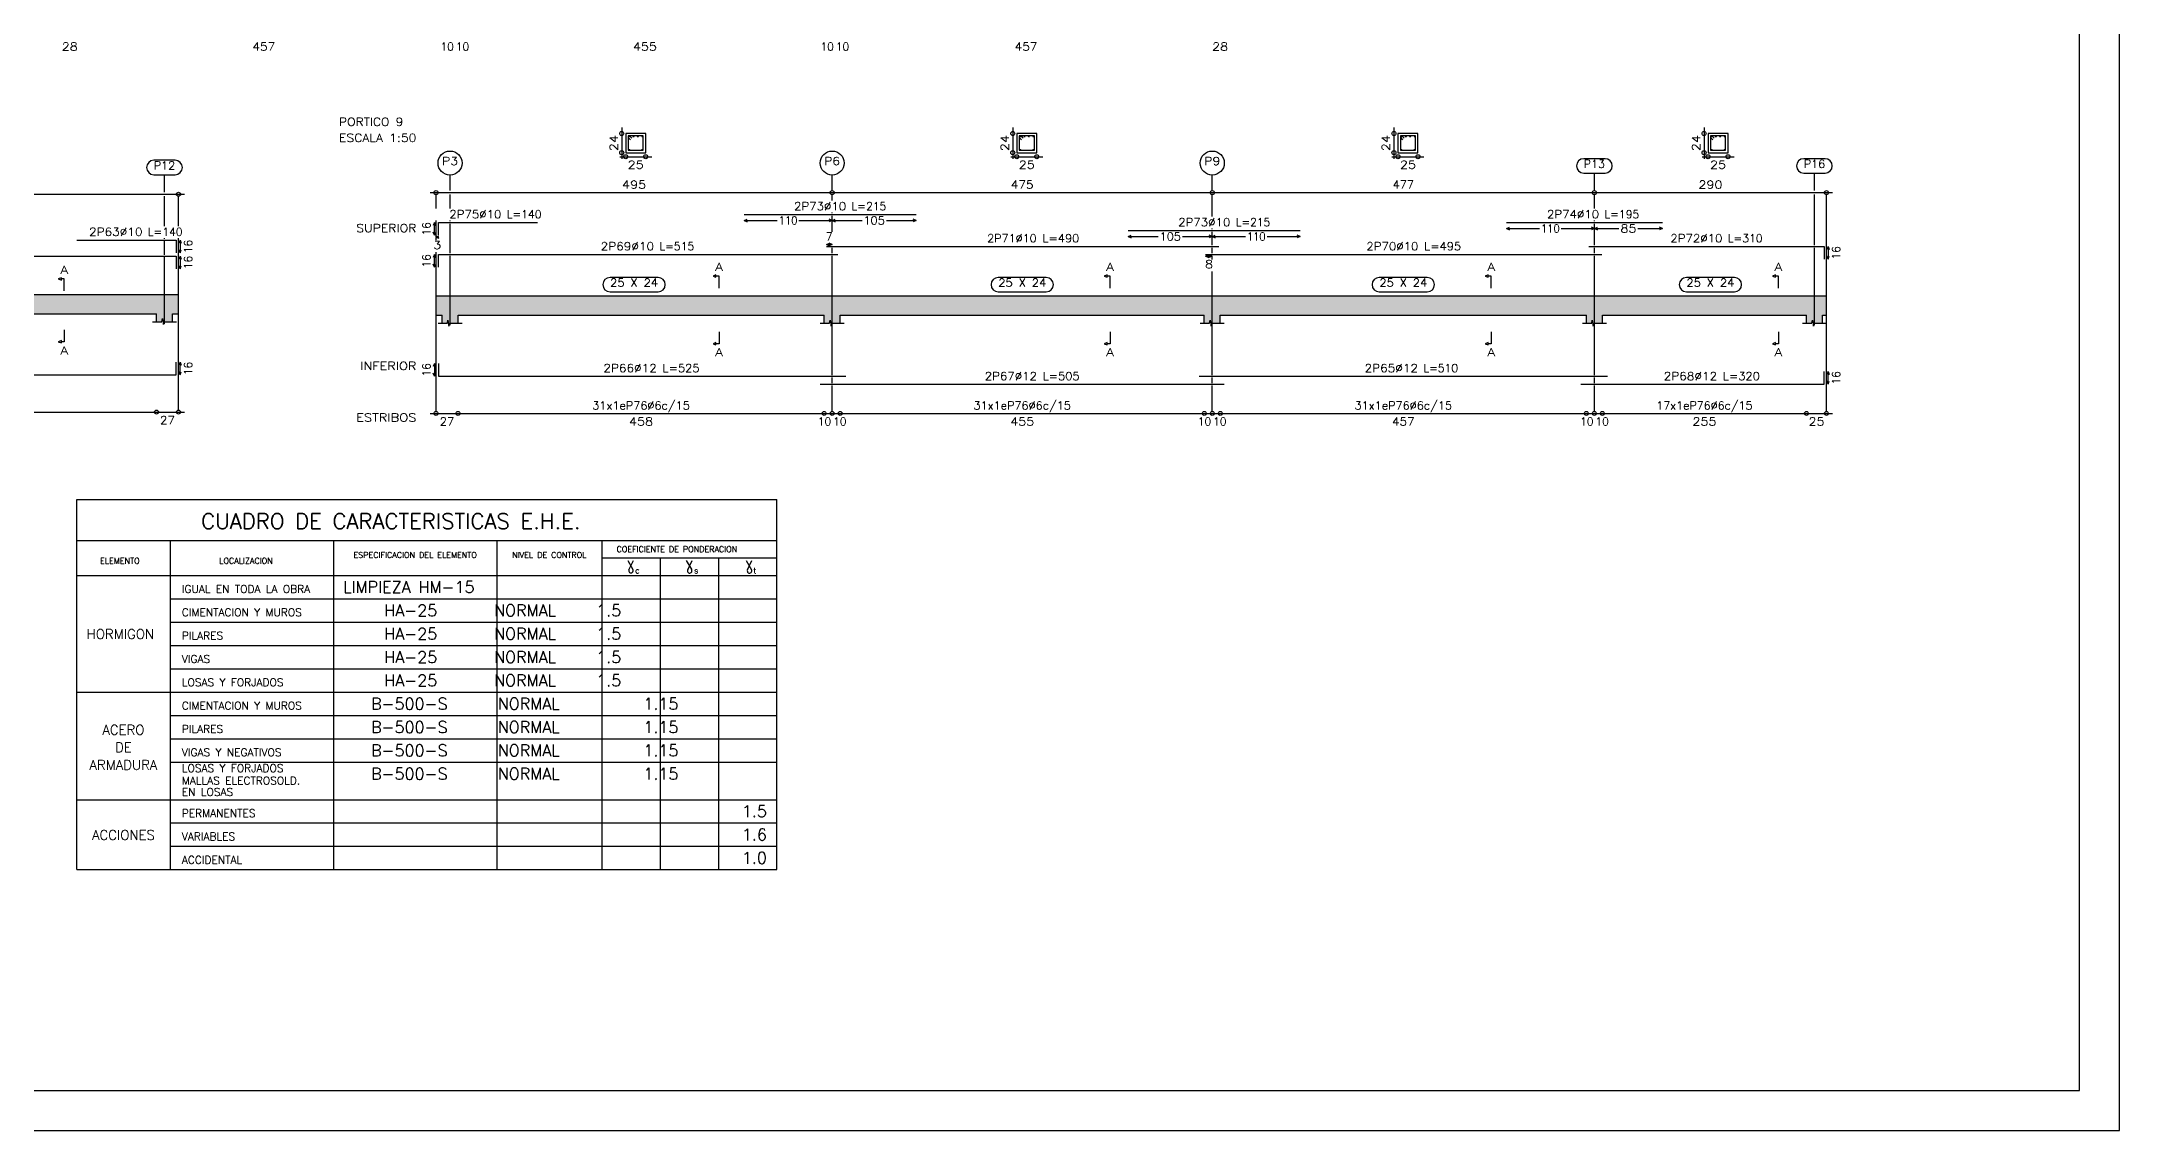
# Model space of a CAD drawing. Extents: x -10870 to 31130, y 27542 to 57242.
# Drawn here: x 5165 to 31130, y 27542 to 41150 of the extents above; entities that cross this region are included whole.
import ezdxf
from ezdxf.enums import TextEntityAlignment as Align

# ---------------------------------------------------------------- set-up
doc = ezdxf.new("R2010")
doc.units = 0
doc.header["$MEASUREMENT"] = 0
doc.linetypes.add('CONTINUA', pattern=[0])
doc.linetypes.add('CYPELINEA', pattern=[0])
doc.layers.get('0').update_dxf_attribs({"linetype": 'CONTINUOUS'})
for name, color, linetype in [('015', 1, 'CONTINUOUS'), ('06', 60, 'CONTINUOUS'), ('ARM_DENTRO_VIGA', 5, 'CYPELINEA'), ('ARM_ESTRIBOS', 2, 'CYPELINEA'), ('ARM_LONGITUDES', 2, 'CYPELINEA'), ('ARM_TEXTOS', 2, 'CYPELINEA'), ('COT_ARM', 2, 'CYPELINEA'), ('COT_COTAS', 1, 'CYPELINEA'), ('COT_EST', 1, 'CYPELINEA'), ('COT_LIN_APOYOS', 2, 'CYPELINEA'), ('COT_LIN_AUX_COTA', 2, 'CYPELINEA'), ('REF_ESCALA', 2, 'CYPELINEA'), ('REF_NOMBRE', 2, 'CYPELINEA'), ('REF_REFERENCIA', 2, 'CYPELINEA'), ('SEC_CONTORNOS', 3, 'CYPELINEA'), ('SEC_DIM_VIGA', 3, 'CYPELINEA'), ('TXT_EST', 2, 'CYPELINEA'), ('TXT_LONG', 2, 'CYPELINEA')]:
    doc.layers.add(name, color=color, linetype=linetype)
doc.styles.add('ROMANS', font='SIMPLEX.SHX')
doc.styles.get("Standard").update_dxf_attribs({"font": 'simplex.shx'})

msp = doc.modelspace()

# ---------------------------------------------------------------- hatches: boundary and pattern name
at = {"linetype": 'Continuous'}
h = msp.add_hatch(dxfattribs=at)
h.set_pattern_fill('AR-CONC', color=256, scale=50, style=0)
h.set_pattern_definition([(50, (460.5, 1696.2), (358.63, -31.376), [37.5, -412.5]), (355, (460.5, 1696.2), (-69.3757, 376.096), [30, -330]), (100.4514, (490.4, 1693.6), (289.2547, 344.7198), [31.87, -350.571]), (46.1842, (460.5, 1796.2), (533.6205, -82.7595), [56.25, -618.75]), (96.6356, (504.97, 1789.3), (467.331, 487.059), [47.805, -525.8565]), (351.1842, (460.5, 1796.2), (467.331, 487.059), [45, -495]), (21, (510.5, 1771.2), (298.4535, -201.3094), [37.5, -412.5]), (326, (510.5, 1771.2), (121.6577, 362.575), [30, -330]), (71.4514, (535.37, 1754.43), (420.1113, 161.2652), [31.87, -350.571]), (37.5, (460.5, 1696.2), (6.07993, 166.44693), [0, -326, 0, -335, 0, -331.25]), (7.5, (460.5, 1696.2), (131.5348, 197.20586), [0, -191, 0, -318.5, 0, -126.25]), (327.5, (349, 1696.2), (266.9112, -11.27744), [0, -125, 0, -390, 0, -517.5]), (317.5, (299, 1696.2), (291.5931, 50.0525), [0, -162.5, 0, -259, 0, -367.5])])
h.paths.add_polyline_path([(-7599, 37989), (-7699, 37989), (-7774, 37989), (-7774, 37749), (-7699, 37749), (-7699, 37649), (-7632, 37649), (-7626, 37687), (-7613, 37612), (-7607, 37649), (-7599, 37649)])
h.paths.add_polyline_path([(-2924, 37749), (-2924, 37649), (-2857, 37649), (-2851, 37687), (-2838, 37612), (-2832, 37649), (-2824, 37649), (-2824, 37989), (-2924, 37989), (-7499, 37989), (-7599, 37989), (-7599, 37649), (-7499, 37649), (-7499, 37749)])
h.paths.add_polyline_path([(-2724, 37989), (-2824, 37989), (-2824, 37649), (-2724, 37649), (-2724, 37749), (1826, 37749), (1826, 37649), (1893, 37649), (1900, 37687), (1912, 37612), (1918, 37649), (1926, 37649), (1926, 37989), (1826, 37989)])
h.paths.add_polyline_path([(2026, 37989), (1926, 37989), (1926, 37649), (2026, 37649), (2026, 37749), (6601, 37749), (6601, 37649), (6668, 37649), (6675, 37687), (6687, 37612), (6693, 37649), (6701, 37649), (6701, 37989), (6601, 37989)])
h.paths.add_polyline_path([(6876, 37989), (6801, 37989), (6701, 37989), (6701, 37649), (6801, 37649), (6801, 37749), (6876, 37749)])
h = msp.add_hatch(dxfattribs=at)
h.set_pattern_fill('AR-CONC', color=256, scale=50, style=0)
h.set_pattern_definition([(50, (0, 1696.2), (358.63, -31.376), [37.5, -412.5]), (355, (0, 1696.2), (-69.3757, 376.096), [30, -330]), (100.4514, (29.9, 1693.6), (289.2547, 344.7198), [31.87, -350.571]), (46.1842, (0, 1796.2), (533.6205, -82.7595), [56.25, -618.75]), (96.6356, (44.47, 1789.3), (467.3314, 487.059), [47.805, -525.8565]), (351.1842, (0, 1796.2), (467.331, 487.059), [45, -495]), (21, (50, 1771.2), (298.4535, -201.3094), [37.5, -412.5]), (326, (50, 1771.2), (121.6577, 362.575), [30, -330]), (71.4514, (74.87, 1754.43), (420.1113, 161.2652), [31.87, -350.571]), (37.5, (0, 1696.2), (6.07993, 166.44693), [0, -326, 0, -335, 0, -331.25]), (7.5, (0, 1696.2), (131.5348, 197.20586), [0, -191, 0, -318.5, 0, -126.25]), (327.5, (-111.5, 1696.2), (266.9112, -11.27744), [0, -125, 0, -390, 0, -517.5]), (317.5, (-161.5, 1696.2), (291.5931, 50.0525), [0, -162.5, 0, -259, 0, -367.5])])
h.paths.add_polyline_path([(10269, 37972), (10169, 37972), (10094, 37972), (10094, 37732), (10169, 37732), (10169, 37632), (10236, 37632), (10243, 37669), (10255, 37594), (10261, 37632), (10269, 37632)])
h.paths.add_polyline_path([(14944, 37732), (14944, 37632), (15011, 37632), (15018, 37669), (15030, 37594), (15036, 37632), (15044, 37632), (15044, 37972), (14944, 37972), (10369, 37972), (10269, 37972), (10269, 37632), (10369, 37632), (10369, 37732)])
h.paths.add_polyline_path([(19694, 37732), (19694, 37632), (19761, 37632), (19768, 37669), (19780, 37594), (19786, 37632), (19794, 37632), (19794, 37972), (19694, 37972), (15144, 37972), (15044, 37972), (15044, 37632), (15144, 37632), (15144, 37732)])
h.paths.add_polyline_path([(24469, 37732), (24469, 37632), (24536, 37632), (24542, 37669), (24555, 37594), (24561, 37632), (24569, 37632), (24569, 37972), (24469, 37972), (19894, 37972), (19794, 37972), (19794, 37632), (19894, 37632), (19894, 37732)])
h.paths.add_polyline_path([(27219, 37732), (27219, 37632), (27286, 37632), (27293, 37669), (27305, 37594), (27311, 37632), (27319, 37632), (27319, 37972), (27219, 37972), (24669, 37972), (24569, 37972), (24569, 37632), (24669, 37632), (24669, 37732)])
h.paths.add_polyline_path([(27469, 37972), (27419, 37972), (27319, 37972), (27319, 37632), (27419, 37632), (27419, 37732), (27469, 37732)])

# ---------------------------------------------------------------- linework, layer by layer
at = {"color": 2}
for p, q in [((5604, 30802), (5604, 35426)), ((5604, 35426), (14354, 35426)), ((14354, 30802), (14354, 35426)), ((5604, 34916), (14354, 34916)), ((8813, 34916), (8813, 30802)), ((10854, 34916), (10854, 30802)), ((12167, 34916), (12167, 30802)), ((12167, 34697), (14354, 34697)), ((12489, 34663), (12555, 34552)), ((12505, 34550), (12560, 34663)), ((13221, 34663), (13289, 34550)), ((13239, 34548), (13295, 34663)), ((13969, 34663), (14036, 34550)), ((13987, 34548), (14042, 34663)), ((5604, 33020), (14354, 33020)), ((5604, 31675), (14354, 31675)), ((5604, 31675), (14354, 31675)), ((5604, 31675), (14354, 31675)), ((5604, 30802), (14354, 30802))]:
    msp.add_line(p, q, dxfattribs=at)
at = {"color": 3}
for p, q in [((6771, 34916), (6771, 30802)), ((5604, 34478), (14354, 34478))]:
    msp.add_line(p, q, dxfattribs=at)
at = {"color": 1}
for p, q in [((12896, 34697), (12896, 30802)), ((13625, 34697), (13625, 30802)), ((6771, 34187), (14354, 34187)), ((6771, 33895), (14354, 33895)), ((6771, 33603), (14354, 33603)), ((6771, 33312), (14354, 33312)), ((6771, 32728), (14354, 32728)), ((6771, 32437), (14354, 32437)), ((6771, 32145), (14354, 32145)), ((6771, 31385), (14354, 31385)), ((6771, 31094), (14354, 31094))]:
    msp.add_line(p, q, dxfattribs=at)
at = {"color": 2}
for centre in [(12530, 34538), (13264, 34535), (14012, 34535)]:
    msp.add_arc(centre, 28.4, 154.055, 30.9307, dxfattribs=at)
at = {"layer": '015', "linetype": 'CONTINUA'}
msp.add_lwpolyline([(-10870, 27542), (31130, 27542), (31130, 57242), (-10870, 57242)], close=True, dxfattribs=at)
at = {"layer": '06', "color": 6}
msp.add_lwpolyline([(-9870, 28042), (30630, 28042), (30630, 56742), (-9870, 56742)], close=True, dxfattribs=at)
at = {"layer": 'ARM_DENTRO_VIGA'}
for p, q in [((12497, 39965), (12512, 39965)), ((12497, 39797), (12515, 39797)), ((12505, 39972), (12505, 39957)), ((12506, 39806), (12506, 39788)), ((12554, 39965), (12569, 39965)), ((12562, 39972), (12562, 39957)), ((12608, 39965), (12623, 39965)), ((12616, 39972), (12616, 39957)), ((12663, 39797), (12681, 39797)), ((12665, 39965), (12680, 39965)), ((12672, 39806), (12672, 39788)), ((12673, 39972), (12673, 39957)), ((17384, 39797), (17402, 39797)), ((17385, 39965), (17400, 39965)), ((17392, 39972), (17392, 39957)), ((17393, 39806), (17393, 39788)), ((17442, 39965), (17457, 39965)), ((17449, 39972), (17449, 39957)), ((17496, 39965), (17511, 39965)), ((17503, 39972), (17503, 39957)), ((17550, 39797), (17568, 39797)), ((17553, 39965), (17568, 39965)), ((17559, 39806), (17559, 39788)), ((17560, 39972), (17560, 39957)), ((22147, 39965), (22162, 39965)), ((22147, 39797), (22165, 39797)), ((22155, 39972), (22155, 39957)), ((22156, 39806), (22156, 39788)), ((22204, 39965), (22219, 39965)), ((22212, 39972), (22212, 39957)), ((22258, 39965), (22273, 39965)), ((22266, 39972), (22266, 39957)), ((22313, 39797), (22331, 39797)), ((22315, 39965), (22330, 39965)), ((22322, 39806), (22322, 39788)), ((22323, 39972), (22323, 39957)), ((26022, 39965), (26037, 39965)), ((26022, 39797), (26040, 39797)), ((26030, 39972), (26030, 39957)), ((26031, 39806), (26031, 39788)), ((26079, 39965), (26094, 39965)), ((26087, 39972), (26087, 39957)), ((26133, 39965), (26148, 39965)), ((26141, 39972), (26141, 39957)), ((26188, 39797), (26206, 39797)), ((26190, 39965), (26205, 39965)), ((26197, 39806), (26197, 39788)), ((26198, 39972), (26198, 39957)), ((13944, 38989), (16094, 38989)), ((10124, 38889), (11364, 38889)), ((10124, 38729), (10124, 38889)), ((18744, 38789), (20894, 38789)), ((23469, 38889), (25419, 38889)), ((1856, 38469), (6846, 38469)), ((5606, 38669), (6846, 38669)), ((6846, 38669), (6846, 38509)), ((6846, 38469), (6846, 38309)), ((10124, 38489), (15114, 38489)), ((10124, 38329), (10124, 38489)), ((14974, 38589), (19874, 38589)), ((19711, 38489), (24661, 38489)), ((24499, 38589), (27439, 38589)), ((27439, 38589), (27439, 38429)), ((6846, 36984), (6846, 37144)), ((1756, 36984), (6846, 36984)), ((10124, 37127), (10124, 36967)), ((10124, 36967), (15214, 36967)), ((19631, 36967), (24731, 36967)), ((27439, 36867), (27439, 37027)), ((14894, 36867), (19944, 36867)), ((24399, 36867), (27439, 36867))]:
    msp.add_line(p, q, dxfattribs=at)
for centre, radius in [((12505, 39965), 5), ((12506, 39797), 6), ((12562, 39965), 5), ((12616, 39965), 5), ((12672, 39797), 6), ((12673, 39965), 5), ((17392, 39965), 5), ((17393, 39797), 6), ((17449, 39965), 5), ((17503, 39965), 5), ((17559, 39797), 6), ((17560, 39965), 5), ((22155, 39965), 5), ((22156, 39797), 6), ((22212, 39965), 5), ((22266, 39965), 5), ((22322, 39797), 6), ((22323, 39965), 5), ((26030, 39965), 5), ((26031, 39797), 6), ((26087, 39965), 5), ((26141, 39965), 5), ((26197, 39797), 6), ((26198, 39965), 5)]:
    msp.add_circle(centre, radius, dxfattribs=at)
at = {"layer": 'ARM_ESTRIBOS'}
for p, q in [((12512, 39971), (12494, 39971)), ((12494, 39971), (12494, 39791)), ((12684, 39971), (12494, 39971)), ((12494, 39971), (12494, 39953)), ((12494, 39953), (12523, 39923)), ((12494, 39791), (12684, 39791)), ((12541, 39941), (12512, 39971)), ((12684, 39791), (12684, 39971)), ((17571, 39971), (17381, 39971)), ((17381, 39971), (17381, 39953)), ((17381, 39971), (17381, 39791)), ((17399, 39971), (17381, 39971)), ((17381, 39953), (17411, 39923)), ((17381, 39791), (17571, 39791)), ((17429, 39941), (17399, 39971)), ((17571, 39791), (17571, 39971)), ((22334, 39971), (22144, 39971)), ((22144, 39971), (22144, 39953)), ((22144, 39971), (22144, 39791)), ((22162, 39971), (22144, 39971)), ((22144, 39953), (22173, 39923)), ((22144, 39791), (22334, 39791)), ((22191, 39941), (22162, 39971)), ((22334, 39791), (22334, 39971)), ((26209, 39971), (26019, 39971)), ((26019, 39971), (26019, 39953)), ((26019, 39971), (26019, 39791)), ((26037, 39971), (26019, 39971)), ((26019, 39953), (26048, 39923)), ((26019, 39791), (26209, 39791)), ((26066, 39941), (26037, 39971)), ((26209, 39791), (26209, 39971))]:
    msp.add_line(p, q, dxfattribs=at)
at = {"layer": 'ARM_LONGITUDES'}
for p, q in [((10074, 38889), (10059, 38852)), ((10074, 38729), (10059, 38767)), ((10074, 38889), (10089, 38852)), ((10074, 38729), (10074, 38889)), ((10074, 38729), (10089, 38767)), ((6896, 38669), (6881, 38632)), ((6896, 38509), (6881, 38547)), ((6896, 38469), (6881, 38432)), ((6896, 38669), (6896, 38509)), ((6896, 38669), (6911, 38632)), ((6896, 38509), (6911, 38547)), ((6896, 38469), (6896, 38309)), ((6896, 38469), (6911, 38432)), ((10074, 38489), (10059, 38452)), ((10074, 38329), (10074, 38489)), ((10074, 38489), (10089, 38452)), ((27489, 38589), (27474, 38552)), ((27489, 38429), (27474, 38467)), ((27489, 38589), (27489, 38429)), ((27489, 38589), (27504, 38552)), ((27489, 38429), (27504, 38467)), ((6896, 38309), (6881, 38347)), ((6896, 38309), (6911, 38347)), ((10074, 38329), (10059, 38367)), ((10074, 38329), (10089, 38367)), ((6896, 37144), (6881, 37107)), ((6896, 37144), (6911, 37107)), ((6896, 36984), (6896, 37144)), ((6896, 36984), (6881, 37022)), ((6896, 36984), (6911, 37022)), ((10074, 37127), (10059, 37089)), ((10074, 36967), (10059, 37004)), ((10074, 37127), (10089, 37089)), ((10074, 37127), (10074, 36967)), ((10074, 36967), (10089, 37004)), ((27489, 37027), (27474, 36989)), ((27489, 36867), (27474, 36904)), ((27489, 36867), (27489, 37027)), ((27489, 37027), (27504, 36989)), ((27489, 36867), (27504, 36904))]:
    msp.add_line(p, q, dxfattribs=at)
at = {"layer": 'COT_ARM'}
for p, q in [((10124, 38707), (10087, 38722)), ((10124, 38707), (10087, 38692)), ((10094, 38707), (10131, 38722)), ((10094, 38707), (10124, 38707)), ((10094, 38707), (10131, 38692)), ((13944, 38914), (13981, 38929)), ((13944, 38914), (13981, 38899)), ((13944, 38914), (14358, 38914)), ((14629, 38914), (15044, 38914)), ((15044, 38914), (15006, 38929)), ((15044, 38914), (15006, 38899)), ((15044, 38914), (15081, 38929)), ((15044, 38914), (15417, 38914)), ((15044, 38914), (15081, 38899)), ((15721, 38914), (16094, 38914)), ((16094, 38914), (16056, 38929)), ((16094, 38914), (16056, 38899)), ((18744, 38714), (18781, 38729)), ((18744, 38714), (18781, 38699)), ((18744, 38714), (19117, 38714)), ((19421, 38714), (19794, 38714)), ((19794, 38714), (19756, 38729)), ((19794, 38714), (19756, 38699)), ((19794, 38714), (19831, 38729)), ((19794, 38714), (19831, 38699)), ((19794, 38714), (20208, 38714)), ((20479, 38714), (20894, 38714)), ((20894, 38714), (20856, 38729)), ((20894, 38714), (20856, 38699)), ((23469, 38814), (23506, 38829)), ((23469, 38814), (23883, 38814)), ((23469, 38814), (23506, 38799)), ((24154, 38814), (24569, 38814)), ((24569, 38814), (24531, 38829)), ((24569, 38814), (24531, 38799)), ((24569, 38814), (24606, 38829)), ((24569, 38814), (24875, 38814)), ((24569, 38814), (24606, 38799)), ((25112, 38814), (25419, 38814)), ((25419, 38814), (25381, 38829)), ((25419, 38814), (25381, 38799)), ((14974, 38614), (15011, 38629)), ((14974, 38614), (15044, 38614)), ((14974, 38614), (15011, 38599)), ((15044, 38614), (15006, 38629)), ((15044, 38614), (15006, 38599)), ((19711, 38467), (19749, 38482)), ((19711, 38467), (19794, 38467)), ((19711, 38467), (19749, 38452)), ((19794, 38467), (19756, 38482)), ((19794, 38467), (19756, 38452))]:
    msp.add_line(p, q, dxfattribs=at)
at = {"layer": 'COT_COTAS'}
for p, q in [((1926, 39242), (6951, 39242)), ((10019, 39262), (15044, 39262)), ((15044, 39262), (19794, 39262)), ((19794, 39262), (24569, 39262)), ((24569, 39262), (27544, 39262))]:
    msp.add_line(p, q, dxfattribs=at)
for centre in [(6876, 39242), (10094, 39262), (15044, 39262), (19794, 39262), (24569, 39262), (27469, 39262)]:
    msp.add_circle(centre, 25, dxfattribs=at)
at = {"layer": 'COT_EST'}
for p, q in [((2026, 36519), (6601, 36519)), ((6601, 36519), (6951, 36519)), ((10019, 36502), (10369, 36502)), ((10369, 36502), (14944, 36502)), ((14944, 36502), (15044, 36502)), ((15044, 36502), (15144, 36502)), ((15144, 36502), (19694, 36502)), ((19694, 36502), (19794, 36502)), ((19794, 36502), (19894, 36502)), ((19894, 36502), (24469, 36502)), ((24469, 36502), (24569, 36502)), ((24569, 36502), (24669, 36502)), ((24669, 36502), (27219, 36502)), ((27219, 36502), (27544, 36502))]:
    msp.add_line(p, q, dxfattribs=at)
for centre in [(6601, 36519), (6876, 36519), (10094, 36502), (10369, 36502), (14944, 36502), (15044, 36502), (15144, 36502), (19694, 36502), (19794, 36502), (19894, 36502), (24469, 36502), (24569, 36502), (24669, 36502), (27219, 36502), (27469, 36502)]:
    msp.add_circle(centre, 25, dxfattribs=at)
at = {"layer": 'COT_LIN_APOYOS'}
for p, q in [((6876, 39142), (6876, 39217)), ((10094, 39162), (10094, 39237)), ((15044, 39162), (15044, 39237)), ((19794, 39162), (19794, 39237)), ((24569, 39162), (24569, 39237)), ((27469, 39162), (27469, 39237)), ((6876, 38842), (6876, 39142)), ((10094, 39062), (10094, 39162)), ((15044, 39004), (15044, 39012)), ((15044, 38922), (15044, 38974)), ((19794, 38962), (19794, 39162)), ((24569, 39062), (24569, 39162)), ((27469, 38202), (27469, 39162)), ((6876, 38219), (6876, 38692)), ((10094, 38714), (10094, 38912)), ((10094, 38667), (10094, 38699)), ((15044, 38774), (15044, 38907)), ((19794, 38804), (19794, 38812)), ((19794, 38722), (19794, 38774)), ((19794, 38604), (19794, 38707)), ((24569, 38904), (24569, 38912)), ((24569, 38822), (24569, 38874)), ((24569, 38604), (24569, 38807)), ((10094, 38202), (10094, 38517)), ((15044, 38604), (15044, 38607)), ((15044, 38504), (15044, 38574)), ((15044, 38202), (15044, 38474)), ((19794, 38504), (19794, 38574)), ((19794, 38427), (19794, 38459)), ((24569, 38504), (24569, 38574)), ((24569, 38202), (24569, 38474)), ((6876, 37159), (6876, 38219)), ((10094, 37142), (10094, 38202)), ((15044, 37142), (15044, 38202)), ((19794, 38202), (19794, 38277)), ((19794, 37142), (19794, 38202)), ((24569, 37142), (24569, 38202)), ((27469, 37142), (27469, 38202)), ((6876, 36669), (6876, 37159)), ((10094, 36652), (10094, 37142)), ((15044, 36982), (15044, 37142)), ((19794, 36982), (19794, 37142)), ((24569, 36982), (24569, 37142)), ((27469, 36652), (27469, 37142)), ((15044, 36882), (15044, 36952)), ((19794, 36882), (19794, 36952)), ((24569, 36882), (24569, 36952)), ((6876, 36544), (6876, 36669)), ((10094, 36527), (10094, 36652)), ((15044, 36652), (15044, 36852)), ((15044, 36527), (15044, 36652)), ((19794, 36652), (19794, 36852)), ((19794, 36527), (19794, 36652)), ((24569, 36652), (24569, 36852)), ((24569, 36527), (24569, 36652)), ((27469, 36527), (27469, 36652))]:
    msp.add_line(p, q, dxfattribs=at)
at = {"layer": 'COT_LIN_AUX_COTA'}
for p, q in [((6701, 39412), (6701, 39486)), ((10269, 39432), (10269, 39482)), ((15044, 39432), (15044, 39482)), ((19794, 39432), (19794, 39482)), ((24569, 39432), (24569, 39506)), ((27319, 39432), (27319, 39506)), ((6701, 39267), (6701, 39412)), ((6701, 39142), (6701, 39217)), ((10269, 39287), (10269, 39432)), ((10269, 39162), (10269, 39237)), ((15044, 39287), (15044, 39432)), ((19794, 39287), (19794, 39432)), ((24569, 39287), (24569, 39432)), ((27319, 39287), (27319, 39432)), ((27319, 39162), (27319, 39237)), ((6701, 38842), (6701, 39142)), ((10269, 39062), (10269, 39162)), ((27319, 38604), (27319, 39162)), ((6701, 38684), (6701, 38692)), ((10269, 38904), (10269, 38912)), ((10269, 38504), (10269, 38874)), ((6701, 38484), (6701, 38654)), ((6701, 38219), (6701, 38454)), ((10269, 38202), (10269, 38474)), ((27319, 38202), (27319, 38574)), ((6701, 37624), (6701, 38219)), ((10269, 37607), (10269, 38202)), ((27319, 37607), (27319, 38202))]:
    msp.add_line(p, q, dxfattribs=at)
at = {"layer": 'REF_NOMBRE'}
for p, q in [((5412, 38198), (5374, 38183)), ((5374, 38183), (5412, 38168)), ((5412, 38183), (5412, 38198)), ((5449, 38183), (5412, 38183)), ((5412, 38168), (5412, 38183)), ((5449, 38033), (5449, 38183)), ((13592, 38235), (13555, 38220)), ((13555, 38220), (13592, 38205)), ((13592, 38220), (13592, 38235)), ((13592, 38205), (13592, 38220)), ((13630, 38220), (13592, 38220)), ((13630, 38070), (13630, 38220)), ((18479, 38235), (18442, 38220)), ((18442, 38220), (18479, 38205)), ((18479, 38220), (18479, 38235)), ((18517, 38220), (18479, 38220)), ((18479, 38205), (18479, 38220)), ((18517, 38070), (18517, 38220)), ((23242, 38235), (23205, 38220)), ((23205, 38220), (23242, 38205)), ((23242, 38220), (23242, 38235)), ((23280, 38220), (23242, 38220)), ((23242, 38205), (23242, 38220)), ((23280, 38070), (23280, 38220)), ((26830, 38235), (26793, 38220)), ((26793, 38220), (26830, 38205)), ((26830, 38220), (26830, 38235)), ((26868, 38220), (26830, 38220)), ((26830, 38205), (26830, 38220)), ((26868, 38070), (26868, 38220)), ((5412, 37414), (5374, 37399)), ((5374, 37399), (5412, 37384)), ((5412, 37399), (5412, 37414)), ((5412, 37384), (5412, 37399)), ((5449, 37399), (5412, 37399)), ((5449, 37549), (5449, 37399)), ((13630, 37524), (13630, 37374)), ((18517, 37524), (18517, 37374)), ((23280, 37524), (23280, 37374)), ((26868, 37524), (26868, 37374)), ((13592, 37389), (13555, 37374)), ((13555, 37374), (13592, 37359)), ((13592, 37374), (13592, 37389)), ((13592, 37359), (13592, 37374)), ((13630, 37374), (13592, 37374)), ((18480, 37389), (18442, 37374)), ((18442, 37374), (18480, 37359)), ((18480, 37374), (18480, 37389)), ((18480, 37359), (18480, 37374)), ((18517, 37374), (18480, 37374)), ((23242, 37389), (23205, 37374)), ((23205, 37374), (23242, 37359)), ((23242, 37374), (23242, 37389)), ((23242, 37359), (23242, 37374)), ((23280, 37374), (23242, 37374)), ((26830, 37389), (26793, 37374)), ((26793, 37374), (26830, 37359)), ((26830, 37374), (26830, 37389)), ((26830, 37359), (26830, 37374)), ((26868, 37374), (26830, 37374))]:
    msp.add_line(p, q, dxfattribs=at)
at = {"layer": 'REF_REFERENCIA'}
for p, q in [((6834, 39666), (6567, 39666)), ((6567, 39486), (6834, 39486)), ((24702, 39686), (24435, 39686)), ((24435, 39506), (24702, 39506)), ((27452, 39686), (27185, 39686)), ((27185, 39506), (27452, 39506)), ((12869, 38202), (12269, 38202)), ((17719, 38202), (17119, 38202)), ((22481, 38202), (21881, 38202)), ((26319, 38202), (25719, 38202)), ((12269, 38022), (12869, 38022)), ((17119, 38022), (17719, 38022)), ((21881, 38022), (22481, 38022)), ((25719, 38022), (26319, 38022))]:
    msp.add_line(p, q, dxfattribs=at)
for centre in [(10269, 39632), (15044, 39632), (19794, 39632)]:
    msp.add_circle(centre, 150, dxfattribs=at)
for centre, start, end in [((6567, 39576), 90, 270), ((6834, 39576), 270, 90), ((24435, 39596), 90, 270), ((24702, 39596), 270, 90), ((27185, 39596), 90, 270), ((27452, 39596), 270, 90), ((12269, 38112), 90, 270), ((12869, 38112), 270, 90), ((17119, 38112), 90, 270), ((17719, 38112), 270, 90), ((21881, 38112), 90, 270), ((22481, 38112), 270, 90), ((25719, 38112), 90, 270), ((26319, 38112), 270, 90)]:
    msp.add_arc(centre, 90, start, end, dxfattribs=at)
at = {"layer": 'SEC_CONTORNOS'}
for p, q in [((12714, 40001), (12464, 40001)), ((12464, 40001), (12464, 39761)), ((12714, 39761), (12714, 40001)), ((17601, 40001), (17351, 40001)), ((17351, 40001), (17351, 39761)), ((17601, 39761), (17601, 40001)), ((22364, 40001), (22114, 40001)), ((22114, 40001), (22114, 39761)), ((22364, 39761), (22364, 40001)), ((26239, 40001), (25989, 40001)), ((25989, 40001), (25989, 39761)), ((26239, 39761), (26239, 40001)), ((12464, 39761), (12714, 39761)), ((17351, 39761), (17601, 39761)), ((22114, 39761), (22364, 39761)), ((25989, 39761), (26239, 39761)), ((2026, 37989), (6601, 37989)), ((6601, 37989), (6801, 37989)), ((6601, 37989), (6801, 37989)), ((6801, 37989), (6876, 37989)), ((6876, 37749), (6876, 37989)), ((10094, 37972), (10169, 37972)), ((10094, 37732), (10094, 37972)), ((10169, 37972), (10369, 37972)), ((10169, 37972), (10369, 37972)), ((10369, 37972), (14944, 37972)), ((14944, 37972), (15044, 37972)), ((14944, 37972), (15044, 37972)), ((15044, 37972), (15144, 37972)), ((15044, 37972), (15144, 37972)), ((15144, 37972), (19694, 37972)), ((19694, 37972), (19794, 37972)), ((19694, 37972), (19794, 37972)), ((19794, 37972), (19894, 37972)), ((19794, 37972), (19894, 37972)), ((19894, 37972), (24469, 37972)), ((24469, 37972), (24569, 37972)), ((24469, 37972), (24569, 37972)), ((24569, 37972), (24669, 37972)), ((24569, 37972), (24669, 37972)), ((24669, 37972), (27219, 37972)), ((27219, 37972), (27419, 37972)), ((27219, 37972), (27419, 37972)), ((27419, 37972), (27469, 37972)), ((27469, 37732), (27469, 37972)), ((2026, 37749), (6601, 37749)), ((6601, 37649), (6601, 37749)), ((6668, 37649), (6675, 37687)), ((6675, 37687), (6687, 37612)), ((6801, 37649), (6801, 37749)), ((6801, 37749), (6876, 37749)), ((10094, 37732), (10169, 37732)), ((10169, 37632), (10169, 37732)), ((10236, 37632), (10243, 37669)), ((10243, 37669), (10255, 37594)), ((10369, 37732), (14944, 37732)), ((10369, 37632), (10369, 37732)), ((14944, 37632), (14944, 37732)), ((15011, 37632), (15018, 37669)), ((15018, 37669), (15030, 37594)), ((15144, 37732), (19694, 37732)), ((15144, 37632), (15144, 37732)), ((19694, 37632), (19694, 37732)), ((19761, 37632), (19768, 37669)), ((19768, 37669), (19780, 37594)), ((19894, 37732), (24469, 37732)), ((19894, 37632), (19894, 37732)), ((24469, 37632), (24469, 37732)), ((24536, 37632), (24542, 37669)), ((24542, 37669), (24555, 37594)), ((24669, 37732), (27219, 37732)), ((24669, 37632), (24669, 37732)), ((27219, 37632), (27219, 37732)), ((27286, 37632), (27293, 37669)), ((27293, 37669), (27305, 37594)), ((27419, 37732), (27469, 37732)), ((27419, 37632), (27419, 37732)), ((6551, 37649), (6668, 37649)), ((6687, 37612), (6693, 37649)), ((6693, 37649), (6851, 37649)), ((10119, 37632), (10236, 37632)), ((10255, 37594), (10261, 37632)), ((10261, 37632), (10419, 37632)), ((14894, 37632), (15011, 37632)), ((15030, 37594), (15036, 37632)), ((15036, 37632), (15194, 37632)), ((19644, 37632), (19761, 37632)), ((19780, 37594), (19786, 37632)), ((19786, 37632), (19944, 37632)), ((24419, 37632), (24536, 37632)), ((24555, 37594), (24561, 37632)), ((24561, 37632), (24719, 37632)), ((27169, 37632), (27286, 37632)), ((27305, 37594), (27311, 37632)), ((27311, 37632), (27469, 37632))]:
    msp.add_line(p, q, dxfattribs=at)
at = {"layer": 'SEC_DIM_VIGA'}
for p, q in [((12414, 40076), (12414, 39686)), ((17301, 40076), (17301, 39686)), ((22064, 40076), (22064, 39686)), ((25939, 40076), (25939, 39686)), ((12389, 39711), (12789, 39711)), ((17276, 39711), (17676, 39711)), ((22039, 39711), (22439, 39711)), ((25914, 39711), (26314, 39711))]:
    msp.add_line(p, q, dxfattribs=at)
for centre in [(12414, 40001), (17301, 40001), (22064, 40001), (25939, 40001), (12414, 39761), (12464, 39711), (12714, 39711), (17301, 39761), (17351, 39711), (17601, 39711), (22064, 39761), (22114, 39711), (22364, 39711), (25939, 39761), (25989, 39711), (26239, 39711)]:
    msp.add_circle(centre, 25, dxfattribs=at)

# ---------------------------------------------------------------- texts
at = {"color": 2, "style": 'ROMANS'}
for s, height, p in [('CUADRO DE CARACTERISTICAS E.H.E.', 194.44, (7158, 35059)), ('COEFICIENTE DE PONDERACION', 72.92, (12351, 34770)), ('ELEMENTO', 72.9, (5896, 34624)), ('c', 72.9, (12583, 34504)), ('s', 72.9, (13318, 34503)), ('t', 72.9, (14060, 34502)), ('IGUAL EN TODA LA OBRA', 97.22, (6917, 34260)), ('CIMENTACION Y MUROS', 97.22, (6917, 33968)), ('HORMIGON', 121.5, (5728, 33684)), ('PILARES', 97.2, (6917, 33676)), ('VIGAS', 97.2, (6917, 33385)), ('LOSAS Y FORJADOS', 97.22, (6917, 33093)), ('CIMENTACION Y MUROS', 97.22, (6917, 32801)), ('PILARES', 97.2, (6917, 32510)), ('VIGAS Y NEGATIVOS', 97.22, (6917, 32218)), ('LOSAS Y FORJADOS', 97.22, (6917, 32021)), ('MALLAS ELECTROSOLD. ', 97.22, (6917, 31866)), ('EN LOSAS', 97.2, (6917, 31723)), ('PERMANENTES', 97.22, (6917, 31458)), ('VARIABLES', 97.2, (6917, 31167)), ('ACCIDENTAL', 97.2, (6917, 30875))]:
    msp.add_text(s, height=height, dxfattribs=at).set_placement(p)
for s, height, p in [('LOCALIZACION', 72.92, (7719, 34624)), ('ESPECIFICACION DEL ELEMENTO', 72.92, (9833, 34697)), ('NIVEL DE CONTROL', 72.92, (11510, 34697)), ('ACERO', 121.5, (6188, 32488)), ('DE', 121.5, (6188, 32269)), ('ARMADURA', 121.5, (6188, 32050)), ('ACCIONES', 121.5, (6188, 31174))]:
    msp.add_text(s, height=height, dxfattribs=at).set_placement(p, align=Align.CENTER)
at = {"color": 3, "style": 'ROMANS'}
for s, height, p in [('LIMPIEZA HM-15', 145.83, (8932, 34260)), ('HA-25      NORMAL    1.5   ', 145.83, (9447, 33968)), ('HA-25      NORMAL    1.5   ', 145.83, (9447, 33676)), ('HA-25      NORMAL    1.5   ', 145.83, (9447, 33385)), ('HA-25      NORMAL    1.5   ', 145.83, (9447, 33093)), ('B-500-S     NORMAL         1.15', 145.83, (9282, 32801)), ('B-500-S     NORMAL         1.15', 145.83, (9282, 32510)), ('B-500-S     NORMAL         1.15', 145.83, (9282, 32218)), ('B-500-S     NORMAL         1.15', 145.83, (9282, 31926)), ('1.5', 145.8, (13917, 31458)), ('1.6', 145.8, (13917, 31167)), ('1.0', 145.8, (13917, 30875))]:
    msp.add_text(s, height=height, dxfattribs=at).set_placement(p)
at = {"layer": 'ARM_LONGITUDES', "width": 1.20569}
for p, p2 in [((10024, 38726), (10024, 38893)), ((7046, 38506), (7046, 38673)), ((7046, 38306), (7046, 38473)), ((10024, 38326), (10024, 38493)), ((27639, 38426), (27639, 38593)), ((7046, 36981), (7046, 37148)), ((10024, 36964), (10024, 37130)), ((27639, 36864), (27639, 37030))]:
    msp.add_text('16', height=100, rotation=90, dxfattribs=at).set_placement(p, p2, align=Align.FIT)
at = {"layer": 'ARM_TEXTOS'}
for s, width, p, p2 in [('2P75%%c10', 1.052181, (10260, 38942), (10911, 38942)), ('2P73%%c10', 1.052181, (14568, 39042), (15219, 39042)), ('2P74%%c10', 1.052181, (23976, 38942), (24628, 38942)), ('2P63%%c10', 1.079077, (5758, 38722), (6426, 38722)), ('2P71%%c10', 1.030083, (16981, 38642), (17599, 38642)), ('2P73%%c10', 1.052181, (19368, 38842), (20019, 38842)), ('2P72%%c10', 1.052181, (25518, 38642), (26169, 38642)), ('2P69%%c10', 1.079158, (12151, 38542), (12819, 38542)), ('2P70%%c10', 1.052181, (21719, 38542), (22370, 38542)), ('2P66%%c12', 1.079158, (12185, 37019), (12853, 37019)), ('2P67%%c12', 1.052181, (16951, 36919), (17603, 36919)), ('2P65%%c12', 1.079158, (21697, 37019), (22365, 37019)), ('2P68%%c12', 1.079158, (25435, 36919), (26103, 36919))]:
    msp.add_text(s, height=100, dxfattribs=dict(at, width=width)).set_placement(p, p2, align=Align.FIT)
at = {"layer": 'COT_ARM'}
for s, width, p, p2 in [('110', 1.065978, (14377, 38864), (14610, 38864)), ('105', 1.1193, (15435, 38864), (15702, 38864)), ('7', 1.2525, (14967, 38664), (15050, 38664)), ('105', 1.1193, (19135, 38664), (19402, 38664)), ('110', 1.065978, (20227, 38664), (20460, 38664)), ('110', 1.065978, (23902, 38764), (24135, 38764)), ('85', 1.235294, (24894, 38764), (25094, 38764)), ('3', 1.5, (10059, 38557), (10159, 38557)), ('8', 1.5, (19703, 38317), (19803, 38317))]:
    msp.add_text(s, height=100, dxfattribs=dict(at, width=width)).set_placement(p, p2, align=Align.FIT)
at = {"layer": 'COT_COTAS'}
for s, width, p, p2 in [('495', 1.166667, (12419, 39312), (12719, 39312)), ('475', 1.1025, (17277, 39312), (17560, 39312)), ('477', 1.036389, (22048, 39312), (22314, 39312)), ('290', 1.166667, (25869, 39312), (26169, 39312))]:
    msp.add_text(s, height=100, dxfattribs=dict(at, width=width)).set_placement(p, p2, align=Align.FIT)
at = {"layer": 'COT_EST'}
for s, width, p, p2 in [('28', 1.235294, (5417, 41037), (5617, 41037)), ('457', 1.1025, (7800, 41037), (8084, 41037)), ('10', 1.1655, (10150, 41037), (10317, 41037)), ('10', 1.1655, (10342, 41037), (10508, 41037)), ('455', 1.166667, (12554, 41037), (12854, 41037)), ('10', 1.1655, (14900, 41037), (15067, 41037)), ('10', 1.1655, (15092, 41037), (15258, 41037)), ('457', 1.1025, (17325, 41037), (17609, 41037)), ('28', 1.235294, (19792, 41037), (19992, 41037)), ('27', 1.133382, (6646, 36369), (6830, 36369)), ('27', 1.133382, (10139, 36352), (10323, 36352)), ('458', 1.166667, (12506, 36352), (12806, 36352)), ('10', 1.1655, (14865, 36352), (15031, 36352)), ('10', 1.1655, (15056, 36352), (15223, 36352)), ('455', 1.166667, (17269, 36352), (17569, 36352)), ('10', 1.1655, (19615, 36352), (19781, 36352)), ('10', 1.1655, (19806, 36352), (19973, 36352)), ('457', 1.1025, (22039, 36352), (22323, 36352)), ('10', 1.1655, (24390, 36352), (24556, 36352)), ('10', 1.1655, (24581, 36352), (24748, 36352)), ('255', 1.166667, (25794, 36352), (26094, 36352)), ('25', 1.235294, (27244, 36352), (27444, 36352))]:
    msp.add_text(s, height=100, dxfattribs=dict(at, width=width)).set_placement(p, p2, align=Align.FIT)
at = {"layer": 'REF_ESCALA'}
for s, width, p, p2 in [('SUPERIOR', 1.073571, (9097, 38769), (9849, 38769)), ('INFERIOR', 1.116023, (9147, 37047), (9849, 37047)), ('ESTRIBOS', 1.103601, (9097, 36402), (9849, 36402))]:
    msp.add_text(s, height=100, dxfattribs=dict(at, width=width)).set_placement(p, p2, align=Align.FIT)
at = {"layer": 'REF_NOMBRE', "color": 6, "width": 1.021364}
msp.add_text('PORTICO 9', height=100, dxfattribs=at).set_placement((8882, 40097), (9685, 40097), align=Align.FIT)
at = {"layer": 'REF_NOMBRE'}
for s, width, p, p2 in [('ESCALA 1:50', 0.990073, (8882, 39897), (9849, 39897)), ('A', 1.3125, (5399, 38248), (5499, 38248)), ('A', 1.3125, (13580, 38285), (13680, 38285)), ('A', 1.3125, (18467, 38285), (18567, 38285)), ('A', 1.3125, (23230, 38285), (23330, 38285)), ('A', 1.3125, (26818, 38285), (26918, 38285)), ('A', 1.3125, (5399, 37240), (5499, 37240)), ('A', 1.3125, (13580, 37219), (13680, 37219)), ('A', 1.3125, (18467, 37219), (18567, 37219)), ('A', 1.3125, (23230, 37219), (23330, 37219)), ('A', 1.3125, (26818, 37219), (26918, 37219))]:
    msp.add_text(s, height=100, dxfattribs=dict(at, width=width)).set_placement(p, p2, align=Align.FIT)
at = {"layer": 'REF_REFERENCIA'}
for s, width, p, p2 in [('P12', 1.097353, (6567, 39551), (6834, 39551)), ('P3', 1.2, (10169, 39607), (10369, 39607)), ('P6', 1.235294, (14944, 39607), (15144, 39607)), ('P9', 1.235294, (19694, 39607), (19894, 39607)), ('P13', 1.097353, (24435, 39571), (24702, 39571)), ('P16', 1.1193, (27185, 39571), (27452, 39571)), ('25 X 24', 0.947368, (12269, 38087), (12869, 38087)), ('25 X 24', 0.947368, (17119, 38087), (17719, 38087)), ('25 X 24', 0.947368, (21881, 38087), (22481, 38087)), ('25 X 24', 0.947368, (25719, 38087), (26319, 38087))]:
    msp.add_text(s, height=100, dxfattribs=dict(at, width=width)).set_placement(p, p2, align=Align.FIT)
at = {"layer": 'SEC_DIM_VIGA', "width": 1.2}
for p, p2 in [((12364, 39781), (12364, 39981)), ((17251, 39781), (17251, 39981)), ((22014, 39781), (22014, 39981)), ((25889, 39781), (25889, 39981))]:
    msp.add_text('24', height=100, rotation=90, dxfattribs=at).set_placement(p, p2, align=Align.FIT)
at = {"layer": 'SEC_DIM_VIGA', "width": 1.235294}
for p, p2 in [((12489, 39561), (12689, 39561)), ((17376, 39561), (17576, 39561)), ((22139, 39561), (22339, 39561)), ((26014, 39561), (26214, 39561))]:
    msp.add_text('25', height=100, dxfattribs=at).set_placement(p, p2, align=Align.FIT)
at = {"layer": 'TXT_EST'}
for s, width, p, p2 in [('31x1eP76%%c6c/15', 0.995253, (12047, 36552), (13265, 36552)), ('31x1eP76%%c6c/15', 0.995253, (16810, 36552), (18028, 36552)), ('31x1eP76%%c6c/15', 0.995253, (21572, 36552), (22790, 36552)), ('17x1eP76%%c6c/15', 0.981648, (25343, 36552), (26544, 36552))]:
    msp.add_text(s, height=100, dxfattribs=dict(at, width=width)).set_placement(p, p2, align=Align.FIT)
at = {"layer": 'TXT_LONG'}
for s, width, p, p2 in [(' L=140', 0.9375, (10911, 38942), (11411, 38942)), (' L=215', 0.9375, (15219, 39042), (15719, 39042)), (' L=195', 0.9375, (24628, 38942), (25128, 38942)), (' L=140', 0.9375, (6426, 38722), (6926, 38722)), (' L=490', 0.965819, (17599, 38642), (18133, 38642)), (' L=215', 0.9375, (20019, 38842), (20519, 38842)), (' L=310', 0.9375, (26169, 38642), (26669, 38642)), (' L=515', 0.9375, (12819, 38542), (13319, 38542)), (' L=495', 0.965819, (22370, 38542), (22903, 38542)), (' L=525', 0.965819, (12852, 37019), (13386, 37019)), (' L=505', 0.965819, (17602, 36919), (18136, 36919)), (' L=510', 0.9375, (22365, 37019), (22865, 37019)), (' L=320', 0.965819, (26102, 36919), (26636, 36919))]:
    msp.add_text(s, height=100, dxfattribs=dict(at, width=width)).set_placement(p, p2, align=Align.FIT)

doc.saveas('drawing.dxf')
